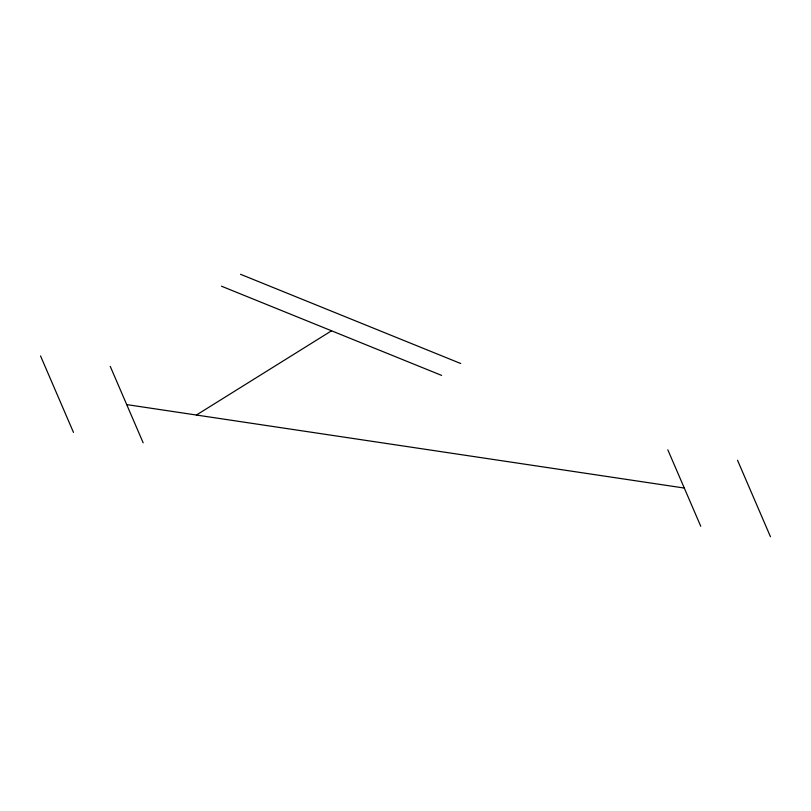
<?xml version="1.0" encoding="UTF-8"?>
<svg xmlns="http://www.w3.org/2000/svg" width="811" height="811" viewBox="0 0 811 811"><rect width="100%" height="100%" fill="white"/><g stroke="black" fill="none" stroke-linecap="round" stroke-linejoin="round"><path stroke-width="1.22" d="M196.404 415.029L331.547 330.797M126.709 404.598L684.291 488.05M240.543 274.3L460.709 363.51M221.464 286.192L441.63 375.402M737.523 460.253L770.45 536.7M667.828 449.821L700.755 526.268M110.245 366.369L143.172 442.826M40.55 355.938L73.477 432.395"/></g></svg>
